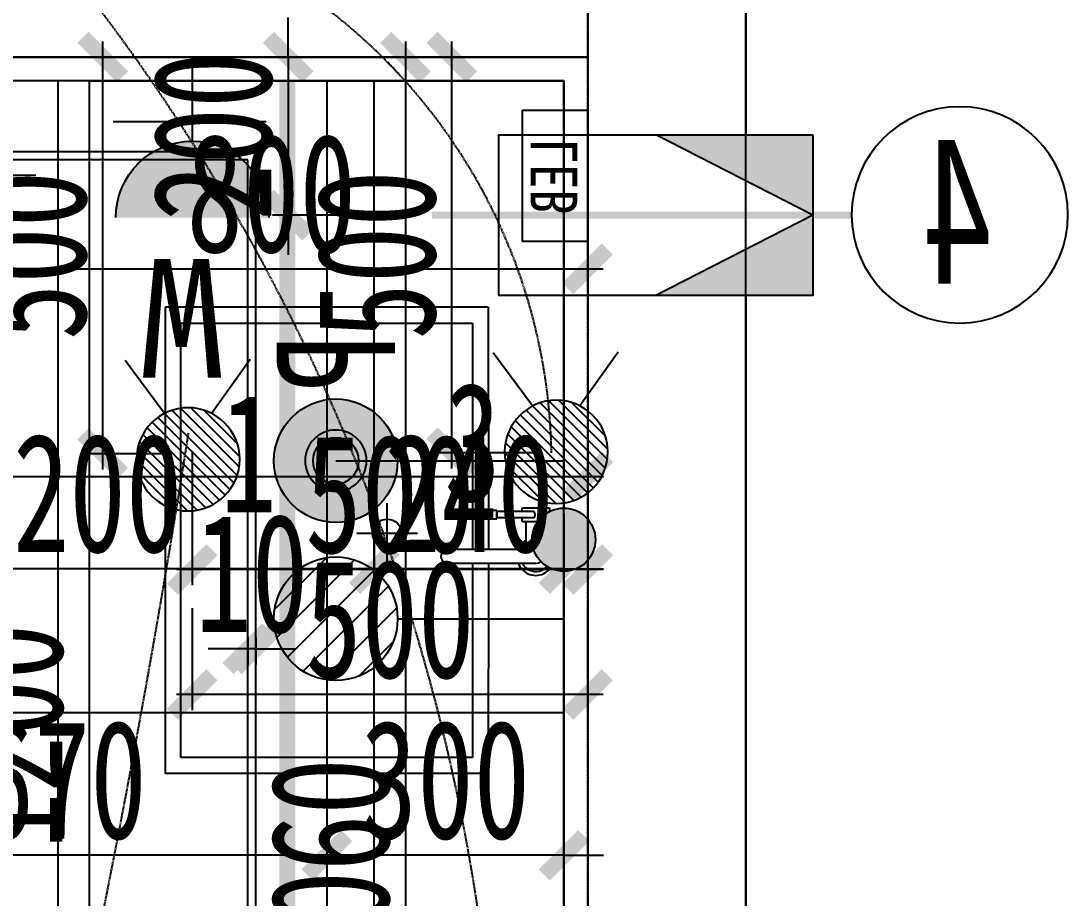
# Model space of a CAD drawing. Extents: x -255202 to 66368, y -6372500 to 603.
# Drawn here: x 63828 to 65153, y -3263051 to -3261941 of the extents above; entities that cross this region are included whole.
import ezdxf
from ezdxf.enums import TextEntityAlignment as Align

# ---------------------------------------------------------------- set-up
doc = ezdxf.new("R2010")
doc.units = 0
doc.header["$LTSCALE"] = 10
doc.header["$MEASUREMENT"] = 0
for name, pattern in [('__DASH', [0.35, 0.25, -0.1]), ('CONTINOUS', [0]), ('DASH', [0.35, 0.25, -0.1]), ('DOTE', [2.42, 2, -0.2, 0.02, -0.2]), ('HIDDEN', [0.375, 0.25, -0.125])]:
    doc.linetypes.add(name, pattern=pattern)
for name, color, linetype in [('A-WALL（砌体墙）', 7, 'Continuous'), ('A-墙体完成面', 15, 'Continuous'), ('D-地面材料', 250, 'Continuous'), ('D_Em_Eqpm（消防设备）', 100, 'Continuous'), ('DIM-地面材质放线', 149, 'Continuous'), ('DIM-平面标注', 149, 'Continuous'), ('DIM-开关定位', 149, 'Continuous'), ('DIM-排水定位', 149, 'Continuous'), ('DIM-插座定位', 146, 'Continuous'), ('DIM-灯具定位', 149, 'Continuous'), ('E-原建筑机电', 34, 'Continuous'), ('E-开关示意', 34, 'Continuous'), ('E-排水', 34, 'Continuous'), ('E-插座示意', 34, 'Continuous'), ('E-给水', 144, 'Continuous'), ('G-BEAM', 4, 'DASH'), ('G-BEAM_CON', 4, 'Continuous'), ('J-厨具洁具', 45, 'Continuous'), ('J-空调外机', 48, 'HIDDEN'), ('T-天花造型', 45, 'Continuous'), ('T-灯具、灯带', 13, 'Continuous'), ('墙体定位图', 7, 'Continuous'), ('天花布置图', 7, 'Continuous'), ('孔洞', 53, 'Continuous'), ('孔洞标注', 58, 'Continuous')]:
    doc.layers.add(name, color=color, linetype=linetype)
doc.styles.add('宋体', font='', dxfattribs={"width": 0.8})
doc.styles.add('文字标注', font='', dxfattribs={"width": 0.7})
doc.styles.add('样式222', font='', dxfattribs={"width": 0.7})
doc.styles.add('黑体', font='simhei.ttf')
doc.styles.get('宋体').set_extended_font_data('STXihei')
doc.styles.get('文字标注').set_extended_font_data('STXihei')
doc.styles.get('样式222').set_extended_font_data('STXihei')
doc.dimstyles.new('DK-50', dxfattribs={"dimscale": 50, "dimtxt": 3, "dimasz": 1, "dimexe": 0.4, "dimexo": 0.4, "dimgap": 0.4, "dimtad": 1, "dimtoh": 1, "dimdec": 0, "dimrnd": 5, "dimdsep": 46, "dimtxsty": '样式222', "dimblk": 'ARCHTICK', "dimcen": 3, "dimdle": 0.4, "dimclrd": 149, "dimclre": 149, "dimclrt": 149, "dimadec": 0, "dimazin": 0, "dimtfac": 1, "dimtdec": 0, "dimtix": 1, "dimtmove": 2, "dimatfit": 3, "dimldrblk": 'ARCHTICK', "dimfxl": 3, "dimfxlon": 1, "dimtvp": 1, "dimtolj": 1, "dimtzin": 0, "dimarcsym": 0})

# ---------------------------------------------------------------- blocks, each defined once
blk = doc.blocks.new('电源点')
at = {"color": 13}
for p, q in [((33110.4, -5288.118), (33111.43, -5287.088)), ((33110.41, -5288.333), (33111.645, -5287.098)), ((33110.45, -5287.844), (33111.156, -5287.138)), ((33110.453, -5288.515), (33111.827, -5287.141)), ((33110.519, -5288.673), (33111.985, -5287.207)), ((33110.604, -5288.812), (33112.124, -5287.292)), ((33110.707, -5288.934), (33112.246, -5287.395)), ((33110.826, -5289.04), (33112.352, -5287.514)), ((33110.961, -5289.129), (33112.441, -5287.649)), ((33111.116, -5289.199), (33112.511, -5287.804)), ((33111.292, -5289.247), (33112.559, -5287.981)), ((33111.499, -5289.264), (33112.576, -5288.188)), ((33111.758, -5289.23), (33112.542, -5288.446))]:
    blk.add_line(p, q, dxfattribs=at)
blk.add_circle((33111.487, -5288.175), 1.089, dxfattribs=at)
blk = doc.blocks.new('4RSD')
at = {"color": 13, "linetype": 'ByBlock'}
for p, q in [((49236.038, -8573.832), (49235.23, -8572.698)), ((49237.036, -8573.842), (49237.867, -8572.724))]:
    blk.add_line(p, q, dxfattribs=at)
at = {"color": 67, "linetype": 'ByBlock'}
blk.add_blockref('电源点', (16125.051, -3286.635), dxfattribs=at)
blk = doc.blocks.new('_ArchTick')
at = {"color": 0, "linetype": 'ByBlock', "const_width": 0.4}
blk.add_lwpolyline([(-0.5, -0.5), (0.5, 0.5)], dxfattribs=at)
blk = doc.blocks.new('*D225')
at = {"layer": 'Defpoints', "color": 0, "transparency": 16777216}
for p in [(64215.1, -3262853.4), (64515.1, -3262884.7), (64215.1, -3262997.2)]:
    blk.add_point(p, dxfattribs=at)
at = {"layer": 'DIM-灯具定位', "color": 149, "lineweight": -2, "transparency": 16777216}
for p, q in [((64215.1, -3262873.4), (64215.1, -3263017.2)), ((64515.1, -3262904.7), (64515.1, -3263017.2)), ((64215.1, -3262997.2), (64165.1, -3262997.2)), ((64515.1, -3262997.2), (64215.1, -3262997.2)), ((64515.1, -3262997.2), (64565.1, -3262997.2))]:
    blk.add_line(p, q, dxfattribs=at)
at = {"layer": 'DIM-灯具定位', "color": 149, "lineweight": -2, "transparency": 16777216, "xscale": 50, "yscale": 50, "zscale": 50}
blk.add_blockref('_ArchTick', (64215.1, -3262997.2), dxfattribs=at)
at = {"layer": 'DIM-灯具定位', "color": 149, "lineweight": -2, "transparency": 16777216, "xscale": 50, "yscale": 50, "zscale": 50, "rotation": 180}
blk.add_blockref('_ArchTick', (64515.1, -3262997.2), dxfattribs=at)
at = {"layer": 'DIM-灯具定位', "color": 149, "transparency": 16777216, "insert": (64365.1, -3262902.2), "char_height": 150, "attachment_point": 5, "style": '样式222'}
blk.add_mtext('\\A1;300', dxfattribs=at)
blk = doc.blocks.new('*D250')
at = {"layer": 'Defpoints', "color": 0, "transparency": 16777216}
for p in [(63696.7, -3262137), (64632.5, -3262137), (63959.7, -3263337.1)]:
    blk.add_point(p, dxfattribs=at)
at = {"layer": 'DIM-插座定位', "color": 149, "lineweight": -2, "transparency": 16777216}
for p, q in [((63696.7, -3263357.1), (63696.7, -3262117)), ((63846.7, -3262137), (63676.7, -3262137)), ((63846.7, -3263337.1), (63676.7, -3263337.1))]:
    blk.add_line(p, q, dxfattribs=at)
at = {"layer": 'DIM-插座定位', "color": 149, "lineweight": -2, "transparency": 16777216, "xscale": 50, "yscale": 50, "zscale": 50}
for p, rotation in [((63696.7, -3262137), 90), ((63696.7, -3263337.1), 270)]:
    blk.add_blockref('_ArchTick', p, dxfattribs=dict(at, rotation=rotation))
at = {"layer": 'DIM-插座定位', "color": 149, "transparency": 16777216, "insert": (63806.7, -3262846.5), "char_height": 150, "attachment_point": 5, "rotation": 90, "style": '样式222'}
blk.add_mtext('\\A1;1200', dxfattribs=at)
blk = doc.blocks.new('排气扇孔洞')
blk.add_wipeout([(289.71, -8793.95), (289.71, -8906.71), (509.71, -8906.71), (509.71, -8793.95)])
at = {"linetype": 'ByBlock'}
h = blk.add_hatch(color=48, dxfattribs=at)
h.paths.add_polyline_path([(399.71, -8793.95), (289.71, -8793.95), (289.71, -8850.33)])
h.paths.add_polyline_path([(289.71, -8850.33), (289.71, -8906.71), (399.71, -8906.71)])
at = {"color": 48, "linetype": 'ByBlock'}
for q in [(399.71, -8793.95), (399.71, -8906.71)]:
    blk.add_line((289.71, -8850.33), q, dxfattribs=at)
at = {"color": 48}
blk.add_lwpolyline([(289.71, -8793.95), (289.71, -8906.71), (509.71, -8906.71), (509.71, -8793.95)], close=True, dxfattribs=at)
at = {"color": 48, "const_width": 5}
blk.add_lwpolyline([(262.52, -8850.33), (556.61, -8850.33)], dxfattribs=at)
blk = doc.blocks.new('WEE')
at = {"layer": '孔洞', "color": 48, "linetype": 'ByBlock'}
blk.add_circle((-179863.9, -3323957.5, -6.9), 136.9, dxfattribs=at)
at = {"layer": '孔洞', "color": 48, "linetype": 'ByBlock', "xscale": 1.80468753947396, "yscale": 1.80468753947396, "zscale": 1.80468753947396}
blk.add_blockref('排气扇孔洞', (-180200.7, -3307985.8, -6.9), dxfattribs=at)
blk = doc.blocks.new('WWER')
at = {"layer": '孔洞', "color": 48, "style": '样式222', "width": 0.7}
blk.add_text('4', height=187.5, rotation=270, dxfattribs=at).set_placement((-203345.4, -3329622.1), align=Align.RIGHT)
at = {"layer": '孔洞', "linetype": 'ByBlock', "rotation": 270}
blk.add_blockref('WEE', (3120699.3, -3509438.3, 6.9), dxfattribs=at)
blk = doc.blocks.new('*D272')
at = {"layer": 'Defpoints', "color": 0, "transparency": 16777216}
for p in [(63501.9, -3261987), (63915.1, -3261987), (63915.1, -3263217)]:
    blk.add_point(p, dxfattribs=at)
at = {"layer": 'DIM-平面标注', "color": 149, "lineweight": -2, "transparency": 16777216}
for p, q in [((63501.9, -3263237), (63501.9, -3261967)), ((63651.9, -3261987), (63481.9, -3261987)), ((63651.9, -3263217), (63481.9, -3263217))]:
    blk.add_line(p, q, dxfattribs=at)
at = {"layer": 'DIM-平面标注', "color": 149, "lineweight": -2, "transparency": 16777216, "xscale": 50, "yscale": 50, "zscale": 50}
for p, rotation in [((63501.9, -3261987), 90), ((63501.9, -3263217), 270)]:
    blk.add_blockref('_ArchTick', p, dxfattribs=dict(at, rotation=rotation))
at = {"layer": 'DIM-平面标注', "color": 149, "transparency": 16777216, "insert": (63406.9, -3262602), "char_height": 150, "attachment_point": 5, "rotation": 90, "style": '样式222'}
blk.add_mtext('\\A1;1230', dxfattribs=at)
blk = doc.blocks.new('*D273')
at = {"layer": 'Defpoints', "color": 0, "transparency": 16777216}
for p in [(62845.1, -3262513.8), (64545.1, -3262513.8), (64545.1, -3262517.8)]:
    blk.add_point(p, dxfattribs=at)
at = {"layer": 'DIM-平面标注', "color": 149, "lineweight": -2, "transparency": 16777216}
for p, q in [((62825.1, -3262517.8), (64565.1, -3262517.8)), ((62845.1, -3262517.8), (62845.1, -3262537.8)), ((64545.1, -3262517.8), (64545.1, -3262537.8))]:
    blk.add_line(p, q, dxfattribs=at)
at = {"layer": 'DIM-平面标注', "color": 149, "lineweight": -2, "transparency": 16777216, "xscale": 50, "yscale": 50, "zscale": 50, "rotation": 180}
blk.add_blockref('_ArchTick', (62845.1, -3262517.8), dxfattribs=at)
at = {"layer": 'DIM-平面标注', "color": 149, "lineweight": -2, "transparency": 16777216, "xscale": 50, "yscale": 50, "zscale": 50}
blk.add_blockref('_ArchTick', (64545.1, -3262517.8), dxfattribs=at)
at = {"layer": 'DIM-平面标注', "color": 149, "transparency": 16777216, "insert": (63161.7, -3262349.8), "char_height": 150, "attachment_point": 5, "style": '样式222'}
blk.add_mtext('\\A1;1700', dxfattribs=at)
blk = doc.blocks.new('*D301')
at = {"layer": 'Defpoints', "color": 0, "transparency": 16777216}
for p in [(64215.1, -3262677.2), (63545.1, -3262997.2), (63545.1, -3263080.5)]:
    blk.add_point(p, dxfattribs=at)
at = {"layer": 'DIM-灯具定位', "color": 149, "lineweight": -2, "transparency": 16777216}
for p, q in [((64215.1, -3262847.2), (64215.1, -3263017.2)), ((63545.1, -3263060.5), (63545.1, -3262977.2)), ((64235.1, -3262997.2), (63525.1, -3262997.2))]:
    blk.add_line(p, q, dxfattribs=at)
at = {"layer": 'DIM-灯具定位', "color": 149, "lineweight": -2, "transparency": 16777216, "xscale": 50, "yscale": 50, "zscale": 50, "rotation": 180}
blk.add_blockref('_ArchTick', (63545.1, -3262997.2), dxfattribs=at)
at = {"layer": 'DIM-灯具定位', "color": 149, "lineweight": -2, "transparency": 16777216, "xscale": 50, "yscale": 50, "zscale": 50}
blk.add_blockref('_ArchTick', (64215.1, -3262997.2), dxfattribs=at)
at = {"layer": 'DIM-灯具定位', "color": 149, "transparency": 16777216, "insert": (63880.1, -3262902.2), "char_height": 150, "attachment_point": 5, "style": '样式222'}
blk.add_mtext('\\A1;670', dxfattribs=at)
blk = doc.blocks.new('YRE')
at = {"layer": 'E-排水'}
h = blk.add_hatch(color=34, dxfattribs=at)
h.dxf.hatch_style = 1
h.paths.add_polyline_path([(67218.7, -6893.9, 1), (67138.7, -6893.9, 1)])
at = {"layer": 'E-排水', "color": 34}
blk.add_circle((67178.7, -6893.9), 40, dxfattribs=at)
blk = doc.blocks.new('洗脸台01')
at = {"layer": 'E-给水'}
h = blk.add_hatch(color=15, dxfattribs=at)
edge = h.paths.add_edge_path()
edge.add_arc((-92.2, 316.1), 78.2, 0.0007, 360.0007, ccw=False)
at = {"linetype": 'ByBlock'}
for p, q in [((-32.8, 551.7), (-32.8, 586.5)), ((-32.8, 586.5), (-14.9, 586.5)), ((-14.9, 586.5), (-14.9, 551.7)), ((-14.9, 581.6), (14.9, 581.6)), ((-27.9, 566.9), (-27.9, 520)), ((-19.9, 566.9), (-19.9, 520)), ((-14.9, 556.6), (14.9, 556.6)), ((20.1, 569.1), (20.1, 457.8)), ((37.9, 569.1), (37.9, 457.8)), ((-27.9, 551.7), (-32.8, 551.7)), ((-14.9, 551.7), (-19.9, 551.7)), ((-29.1, 520), (-29.1, 484.4)), ((-18.6, 520), (-29.1, 520)), ((-27.9, 520), (-19.9, 520)), ((-18.6, 484.4), (-18.6, 520)), ((-286.5, 509), (-29.1, 509.1)), ((-286.5, 509), (-286.5, 100)), ((-18.6, 509.1), (20.1, 509.1)), ((37.9, 509.1), (303.5, 509.1)), ((303.5, 509.1), (303.5, 100.1)), ((-29.1, 484.4), (-18.6, 484.4)), ((-286.5, 100), (303.5, 100.1))]:
    blk.add_line(p, q, dxfattribs=at)
at = {"color": 251, "linetype": 'ByBlock'}
for p, q in [((-266.5, 489), (-29.1, 489.1)), ((-266.5, 120), (-266.5, 489)), ((-18.6, 489.1), (20.1, 489.1)), ((37.9, 489.1), (283.5, 489.1)), ((283.5, 489.1), (283.5, 120.1)), ((0, 419.5), (0, 342.7)), ((38.4, 381.1), (-38.4, 381.1)), ((283.5, 120.1), (-266.5, 120))]:
    blk.add_line(p, q, dxfattribs=at)
at = {"linetype": 'ByBlock'}
blk.add_circle((0, 381.1), 18.4, dxfattribs=at)
for centre, radius, start, end in [((29, 569.1), 23.9, 31.5634, 148.4457), ((29, 569.1), 18.9, 298.0673, 241.9419), ((29, 569.1), 8.88, 0.0046, 180.0046), ((29, 569.1), 23.9, 291.8406, 31.5634), ((-23.9, 561.3), 6.88, 54.4783, 125.5308), ((29, 569.1), 23.9, 211.5634, 248.1686), ((29, 457.8), 8.88, 180.0046, 0.0046)]:
    blk.add_arc(centre, radius, start, end, dxfattribs=at)
at = {"layer": 'E-给水', "color": 11}
blk.add_line((-92.2, 316.1), (-92.2, 604.5), dxfattribs=at)
at = {"layer": 'E-给水', "color": 144}
blk.add_line((107.8, 394.3), (107.8, 604.5), dxfattribs=at)
at = {"layer": 'E-给水', "color": 250}
for p, q in [((94.3, 393.1), (184.8, 302.7)), ((137, 388.6), (180.3, 345.4)), ((66.6, 382.6), (174.3, 275)), ((46.4, 364.6), (156.3, 254.8)), ((33.2, 339.7), (131.3, 241.6)), ((30.5, 304.2), (95.8, 238.8))]:
    blk.add_line(p, q, dxfattribs=at)
at = {"layer": 'E-给水', "color": 11}
blk.add_circle((-92.2, 316.1), 78.2, dxfattribs=at)
at = {"layer": 'E-给水', "color": 144}
blk.add_circle((107.8, 316.1), 78.2, dxfattribs=at)
at = {"layer": 'E-给水', "color": 11}
for radius, start, end in [(38.9, 0.0007, 180.0007), (29.2, 0.0007, 180.0007), (38.9, 180.0007, 0.0007), (29.2, 180.0007, 0.0007)]:
    blk.add_arc((-92.2, 316.1), radius, start, end, dxfattribs=at)
at = {"layer": 'E-给水', "color": 67, "ltscale": 0.3, "style": '文字标注', "text_generation_flag": 4, "width": 0.7}
blk.add_text('P', height=150, rotation=0.0007, dxfattribs=at).set_placement((-216.2, 316.1), align=Align.MIDDLE)
at = {"color": 1}
blk.add_wipeout([(32, 572.1), (38.2, 578.6), (42.1, 582.7), (44.9, 589.8), (46.5, 594.7), (47.4, 599.4), (47.7, 604.5), (46.5, 614.3), (43.7, 622.1), (40.4, 627.6), (36.9, 631.9), (34.4, 634.4), (28.6, 638.6), (24.6, 640.8), (17.6, 643.3), (12, 644.3), (7.7, 644.5), (1.8, 644.1), (-4.5, 642.6), (-9, 640.9), (-12.7, 638.9), (-19, 634.4), (-21.8, 631.5), (-24.8, 627.9), (-27.2, 624.1), (-28.9, 620.6), (-31.2, 613.8), (-31.8, 610.7), (-32.2, 607.3), (-32.1, 600.6), (-31.2, 595.3), (-29.8, 590.7), (-26.7, 584.1), (-22.1, 577.9), (-19, 574.8), (-14.9, 571.6), (-11.8, 569.6), (-2.6, 565.9), (2.8, 564.8), (7.7, 564.5), (12.4, 564.8), (17.6, 565.8), (20.1, 566.5), (25.6, 568.8), (28.1, 570.1), (29.5, 571), (30.5, 571.7)], dxfattribs=at).dxf.layer = 'DIM-排水定位'
at = {"layer": 'E-给水', "color": 11}
blk.add_line((7.8, 604.5), (-204.7, 604.5), dxfattribs=at)
at = {"layer": 'E-给水', "color": 144}
blk.add_line((220.2, 604.5), (7.8, 604.5), dxfattribs=at)
at = {"layer": 'E-给水', "color": 0, "linetype": 'ByBlock', "rotation": 0.0007487090352044341}
blk.add_blockref('YRE', (-67171.1, 7497.5), dxfattribs=at)
blk = doc.blocks.new('DQ-安全门灯')
at = {"layer": 'E-原建筑机电'}
for p, q in [((0, 350), (0, 0)), ((0, 350), (700, 350)), ((700, 350), (700, 0)), ((0, 0), (700, 0))]:
    blk.add_line(p, q, dxfattribs=at)
at = {"layer": 'E-原建筑机电', "style": '样式222', "width": 0.7}
blk.add_attdef('E', (296.7, 48.9), '', height=250, dxfattribs=at)
blk = doc.blocks.new('dsfasdfsdfsdf')
at = {"layer": 'D_Em_Eqpm（消防设备）'}
ref = blk.add_blockref('DQ-安全门灯', (1513.5, -6166.1), dxfattribs=dict(at, xscale=0.2866502866489397, yscale=0.2866502866489397, zscale=0.2866502866489397))
ref.add_attrib('E', 'LEB', (1556.2, -6150.5), dxfattribs={"layer": 'E-原建筑机电', "height": 71.66, "style": '黑体', "width": 0.8})
blk = doc.blocks.new('A$C575336CE')
h = blk.add_hatch(color=0)
edge = h.paths.add_edge_path()
edge.add_line((1.41, 90.28), (87.41, 90.28))
edge.add_ellipse((44.41, 90.28), major_axis=(-30.41, 30.41), ratio=1, start_angle=45, end_angle=225, ccw=False)
at = {"color": 0}
for p, q in [((44.41, 0), (44.41, 47.28)), ((0, 36.19), (86, 36.19))]:
    blk.add_line(p, q, dxfattribs=at)
blk.add_arc((44.41, 90.28), 43, 180, 0, dxfattribs=at)
at = {"color": 0, "style": '宋体'}
blk.add_attdef('S', text='', height=84, dxfattribs=at).set_placement((102.58, 76.12), align=Align.BOTTOM_CENTER)
blk = doc.blocks.new('*D339')
at = {"layer": 'Defpoints', "color": 0, "transparency": 16777216}
for p in [(64044.8, -3261986.9), (64545.1, -3261986.9), (64044.8, -3262635.5)]:
    blk.add_point(p, dxfattribs=at)
at = {"layer": 'DIM-插座定位', "color": 149, "lineweight": -2, "transparency": 16777216}
for p, q in [((64044.8, -3262485.5), (64044.8, -3262655.5)), ((64545.1, -3262485.5), (64545.1, -3262655.5)), ((64565.1, -3262635.5), (64024.8, -3262635.5))]:
    blk.add_line(p, q, dxfattribs=at)
at = {"layer": 'DIM-插座定位', "color": 149, "lineweight": -2, "transparency": 16777216, "xscale": 50, "yscale": 50, "zscale": 50, "rotation": 180}
blk.add_blockref('_ArchTick', (64044.8, -3262635.5), dxfattribs=at)
at = {"layer": 'DIM-插座定位', "color": 149, "lineweight": -2, "transparency": 16777216, "xscale": 50, "yscale": 50, "zscale": 50}
blk.add_blockref('_ArchTick', (64545.1, -3262635.5), dxfattribs=at)
at = {"layer": 'DIM-插座定位', "color": 149, "transparency": 16777216, "insert": (64294.9, -3262540.5), "char_height": 150, "attachment_point": 5, "style": '样式222'}
blk.add_mtext('\\A1;500', dxfattribs=at)
blk = doc.blocks.new('fgdgdgd')
at = {"layer": 'G-BEAM'}
blk.add_line((167852.6, 59524.8), (167852.6, 67024.8), dxfattribs=at)
at = {"layer": 'G-BEAM_CON', "linetype": 'Continuous'}
blk.add_line((168052.6, 59524.8), (168052.6, 67024.8), dxfattribs=at)
blk = doc.blocks.new('*D367')
at = {"layer": 'Defpoints', "color": 0, "linetype": 'ByBlock', "transparency": 16777216}
for p in [(64544.8, -3261987), (64166.2, -3262187), (64545.1, -3262187)]:
    blk.add_point(p, dxfattribs=at)
at = {"layer": '孔洞标注', "color": 149, "linetype": 'ByBlock', "lineweight": -2, "transparency": 16777216}
for p, q in [((64166.2, -3261987), (64166.2, -3261937)), ((64316.2, -3261987), (64146.2, -3261987)), ((64166.2, -3261987), (64166.2, -3262187)), ((64316.2, -3262187), (64146.2, -3262187)), ((64166.2, -3262187), (64166.2, -3262237))]:
    blk.add_line(p, q, dxfattribs=at)
at = {"layer": '孔洞标注', "color": 149, "linetype": 'ByBlock', "lineweight": -2, "transparency": 16777216, "xscale": 50, "yscale": 50, "zscale": 50}
for p, rotation in [((64166.2, -3261987), 270), ((64166.2, -3262187), 90)]:
    blk.add_blockref('_ArchTick', p, dxfattribs=dict(at, rotation=rotation))
at = {"layer": '孔洞标注', "color": 149, "linetype": 'ByBlock', "transparency": 16777216, "insert": (64071.2, -3262087), "char_height": 150, "attachment_point": 5, "rotation": 90, "style": '样式222'}
blk.add_mtext('\\A1;200', dxfattribs=at)
blk = doc.blocks.new('*D533')
at = {"layer": 'Defpoints', "color": 0, "transparency": 16777216}
for p in [(64275.1, -3262545), (64515.1, -3262545), (64275.1, -3262634.5)]:
    blk.add_point(p, dxfattribs=at)
at = {"layer": 'DIM-地面材质放线', "color": 149, "lineweight": -2, "transparency": 16777216}
for p, q in [((64275.1, -3262565), (64275.1, -3262654.5)), ((64515.1, -3262565), (64515.1, -3262654.5)), ((64275.1, -3262634.5), (64225.1, -3262634.5)), ((64515.1, -3262634.5), (64275.1, -3262634.5)), ((64515.1, -3262634.5), (64565.1, -3262634.5))]:
    blk.add_line(p, q, dxfattribs=at)
at = {"layer": 'DIM-地面材质放线', "color": 149, "lineweight": -2, "transparency": 16777216, "xscale": 50, "yscale": 50, "zscale": 50}
for p, rotation in [((64275.1, -3262634.5), 359.9999999945528), ((64515.1, -3262634.5), 179.9999999945528)]:
    blk.add_blockref('_ArchTick', p, dxfattribs=dict(at, rotation=rotation))
at = {"layer": 'DIM-地面材质放线', "color": 149, "transparency": 16777216, "insert": (64395.1, -3262539.5), "char_height": 150, "attachment_point": 5, "rotation": 360, "style": '样式222'}
blk.add_mtext('\\A1;240', dxfattribs=at)
blk = doc.blocks.new('*D534')
at = {"layer": 'Defpoints', "color": 0, "transparency": 16777216}
for p in [(63075.1, -3262490.5), (64275.1, -3262545), (63075.1, -3262634.5)]:
    blk.add_point(p, dxfattribs=at)
at = {"layer": 'DIM-地面材质放线', "color": 149, "lineweight": -2, "transparency": 16777216}
for p, q in [((63075.1, -3262510.5), (63075.1, -3262654.5)), ((64275.1, -3262565), (64275.1, -3262654.5)), ((64295.1, -3262634.5), (63055.1, -3262634.5))]:
    blk.add_line(p, q, dxfattribs=at)
at = {"layer": 'DIM-地面材质放线', "color": 149, "lineweight": -2, "transparency": 16777216, "xscale": 50, "yscale": 50, "zscale": 50, "rotation": 180}
blk.add_blockref('_ArchTick', (63075.1, -3262634.5), dxfattribs=at)
at = {"layer": 'DIM-地面材质放线', "color": 149, "lineweight": -2, "transparency": 16777216, "xscale": 50, "yscale": 50, "zscale": 50}
blk.add_blockref('_ArchTick', (64275.1, -3262634.5), dxfattribs=at)
at = {"layer": 'DIM-地面材质放线', "color": 149, "transparency": 16777216, "insert": (63675.1, -3262539.5), "char_height": 150, "attachment_point": 5, "style": '样式222'}
blk.add_mtext('\\A1;400*3=1200', dxfattribs=at)
blk = doc.blocks.new('*D678')
at = {"layer": 'Defpoints', "color": 0, "transparency": 16777216}
for p in [(63744.8, -3261987), (64544.8, -3261987), (64544.8, -3262255)]:
    blk.add_point(p, dxfattribs=at)
at = {"layer": '墙体定位图', "color": 149, "lineweight": -2, "transparency": 16777216}
for p, q in [((63744.8, -3262105), (63744.8, -3262275)), ((64544.8, -3262105), (64544.8, -3262275)), ((63724.8, -3262255), (64564.8, -3262255))]:
    blk.add_line(p, q, dxfattribs=at)
at = {"layer": '墙体定位图', "color": 149, "lineweight": -2, "transparency": 16777216, "xscale": 50, "yscale": 50, "zscale": 50, "rotation": 180}
blk.add_blockref('_ArchTick', (63744.8, -3262255), dxfattribs=at)
at = {"layer": '墙体定位图', "color": 149, "lineweight": -2, "transparency": 16777216, "xscale": 50, "yscale": 50, "zscale": 50}
blk.add_blockref('_ArchTick', (64544.8, -3262255), dxfattribs=at)
at = {"layer": '墙体定位图', "color": 149, "transparency": 16777216, "insert": (64144.8, -3262160), "char_height": 150, "attachment_point": 5, "style": '样式222'}
blk.add_mtext('\\A1;800', dxfattribs=at)
blk = doc.blocks.new('*D679')
at = {"layer": 'Defpoints', "color": 0, "transparency": 16777216}
for p in [(64545.1, -3261987), (64314.7, -3264047.1), (64545.1, -3264047.1)]:
    blk.add_point(p, dxfattribs=at)
at = {"layer": '墙体定位图', "color": 149, "lineweight": -2, "transparency": 16777216}
for p, q in [((64314.7, -3261967), (64314.7, -3264067.1)), ((64464.7, -3261987), (64294.7, -3261987)), ((64464.7, -3264047.1), (64294.7, -3264047.1))]:
    blk.add_line(p, q, dxfattribs=at)
at = {"layer": '墙体定位图', "color": 149, "lineweight": -2, "transparency": 16777216, "xscale": 50, "yscale": 50, "zscale": 50}
for p, rotation in [((64314.7, -3261987), 90), ((64314.7, -3264047.1), 270)]:
    blk.add_blockref('_ArchTick', p, dxfattribs=dict(at, rotation=rotation))
at = {"layer": '墙体定位图', "color": 149, "transparency": 16777216, "insert": (64219.7, -3263017.1), "char_height": 150, "attachment_point": 5, "rotation": 90, "style": '样式222'}
blk.add_mtext('\\A1;2060', dxfattribs=at)
blk = doc.blocks.new('*D899')
at = {"layer": 'Defpoints', "color": 0, "transparency": 16777216}
for p in [(64215.1, -3262798.4), (64515.1, -3262798.4), (64215.1, -3263449.7)]:
    blk.add_point(p, dxfattribs=at)
at = {"layer": '天花布置图', "color": 149, "lineweight": -2, "transparency": 16777216}
for p, q in [((64215.1, -3263299.7), (64215.1, -3263469.7)), ((64515.1, -3263299.7), (64515.1, -3263469.7)), ((64535.1, -3263449.7), (64195.1, -3263449.7))]:
    blk.add_line(p, q, dxfattribs=at)
at = {"layer": '天花布置图', "color": 149, "lineweight": -2, "transparency": 16777216, "xscale": 50, "yscale": 50, "zscale": 50, "rotation": 180}
blk.add_blockref('_ArchTick', (64215.1, -3263449.7), dxfattribs=at)
at = {"layer": '天花布置图', "color": 149, "lineweight": -2, "transparency": 16777216, "xscale": 50, "yscale": 50, "zscale": 50}
blk.add_blockref('_ArchTick', (64515.1, -3263449.7), dxfattribs=at)
at = {"layer": '天花布置图', "color": 149, "transparency": 16777216, "insert": (64403.8, -3263352.9), "char_height": 150, "attachment_point": 5, "style": '样式222'}
blk.add_mtext('\\A1;300', dxfattribs=at)
blk = doc.blocks.new('*D904')
at = {"layer": 'Defpoints', "color": 0, "transparency": 16777216}
for p in [(64115.1, -3262701.7), (64125.1, -3262701.7), (64115.1, -3262735.9)]:
    blk.add_point(p, dxfattribs=at)
at = {"layer": '天花布置图', "color": 149, "lineweight": -2, "transparency": 16777216}
for p, q in [((64115.1, -3262721.7), (64115.1, -3262755.9)), ((64125.1, -3262721.7), (64125.1, -3262755.9)), ((64115.1, -3262735.9), (64065.1, -3262735.9)), ((64125.1, -3262735.9), (64115.1, -3262735.9)), ((64125.1, -3262735.9), (64175.1, -3262735.9))]:
    blk.add_line(p, q, dxfattribs=at)
at = {"layer": '天花布置图', "color": 149, "lineweight": -2, "transparency": 16777216, "xscale": 50, "yscale": 50, "zscale": 50}
blk.add_blockref('_ArchTick', (64115.1, -3262735.9), dxfattribs=at)
at = {"layer": '天花布置图', "color": 149, "lineweight": -2, "transparency": 16777216, "xscale": 50, "yscale": 50, "zscale": 50, "rotation": 180}
blk.add_blockref('_ArchTick', (64125.1, -3262735.9), dxfattribs=at)
at = {"layer": '天花布置图', "color": 149, "transparency": 16777216, "insert": (64120.1, -3262640.9), "char_height": 150, "attachment_point": 5, "style": '样式222'}
blk.add_mtext('\\A1;10', dxfattribs=at)
blk = doc.blocks.new('*D1078')
at = {"layer": 'Defpoints', "color": 0, "transparency": 16777216}
for p in [(64373.2, -3261987), (64499.2, -3261987), (64499.2, -3262487.7)]:
    blk.add_point(p, dxfattribs=at)
at = {"layer": 'DIM-开关定位', "color": 149, "lineweight": -2, "transparency": 16777216}
for p, q in [((64373.2, -3262507.7), (64373.2, -3261967)), ((64479.2, -3261987), (64353.2, -3261987)), ((64479.2, -3262487.7), (64353.2, -3262487.7))]:
    blk.add_line(p, q, dxfattribs=at)
at = {"layer": 'DIM-开关定位', "color": 149, "lineweight": -2, "transparency": 16777216, "xscale": 50, "yscale": 50, "zscale": 50}
for p, rotation in [((64373.2, -3261987), 90), ((64373.2, -3262487.7), 270)]:
    blk.add_blockref('_ArchTick', p, dxfattribs=dict(at, rotation=rotation))
at = {"layer": 'DIM-开关定位', "color": 149, "transparency": 16777216, "insert": (64278.2, -3262237.3), "char_height": 150, "attachment_point": 5, "rotation": 90, "style": '样式222'}
blk.add_mtext('\\A1;500', dxfattribs=at)
blk = doc.blocks.new('*D1089')
at = {"layer": 'Defpoints', "color": 0, "transparency": 16777216}
for p in [(63931.5, -3261987), (64036.3, -3261987), (64036.3, -3262488.9)]:
    blk.add_point(p, dxfattribs=at)
at = {"layer": 'DIM-开关定位', "color": 149, "lineweight": -2, "transparency": 16777216}
for p, q in [((63931.5, -3262508.9), (63931.5, -3261967)), ((64016.3, -3261987), (63911.5, -3261987)), ((64016.3, -3262488.9), (63911.5, -3262488.9))]:
    blk.add_line(p, q, dxfattribs=at)
at = {"layer": 'DIM-开关定位', "color": 149, "lineweight": -2, "transparency": 16777216, "xscale": 50, "yscale": 50, "zscale": 50}
for p, rotation in [((63931.5, -3261987), 90), ((63931.5, -3262488.9), 270)]:
    blk.add_blockref('_ArchTick', p, dxfattribs=dict(at, rotation=rotation))
at = {"layer": 'DIM-开关定位', "color": 149, "transparency": 16777216, "insert": (63836.5, -3262238), "char_height": 150, "attachment_point": 5, "rotation": 90, "style": '样式222'}
blk.add_mtext('\\A1;500', dxfattribs=at)
blk = doc.blocks.new('*D1099')
at = {"layer": 'Defpoints', "color": 0, "transparency": 16777216}
for p in [(64044.8, -3262664.3), (64544.8, -3262664.3), (64044.8, -3262793.7)]:
    blk.add_point(p, dxfattribs=at)
at = {"layer": 'DIM-开关定位', "color": 149, "lineweight": -2, "transparency": 16777216}
for p, q in [((64044.8, -3262684.3), (64044.8, -3262813.7)), ((64544.8, -3262684.3), (64544.8, -3262813.7)), ((64564.8, -3262793.7), (64024.8, -3262793.7))]:
    blk.add_line(p, q, dxfattribs=at)
at = {"layer": 'DIM-开关定位', "color": 149, "lineweight": -2, "transparency": 16777216, "xscale": 50, "yscale": 50, "zscale": 50, "rotation": 180}
blk.add_blockref('_ArchTick', (64044.8, -3262793.7), dxfattribs=at)
at = {"layer": 'DIM-开关定位', "color": 149, "lineweight": -2, "transparency": 16777216, "xscale": 50, "yscale": 50, "zscale": 50}
blk.add_blockref('_ArchTick', (64544.8, -3262793.7), dxfattribs=at)
at = {"layer": 'DIM-开关定位', "color": 149, "transparency": 16777216, "insert": (64294.8, -3262698.7), "char_height": 150, "attachment_point": 5, "style": '样式222'}
blk.add_mtext('\\A1;500', dxfattribs=at)

msp = doc.modelspace()

# ---------------------------------------------------------------- linework, layer by layer
at = {"linetype": 'ByBlock'}
msp.add_lwpolyline([(64544.8, -3261887), (63744.8, -3261887), (63744.8, -3261987), (64544.8, -3261987)], dxfattribs=at)
at = {"layer": 'A-WALL（砌体墙）'}
for p, q in [((64545.1, -3260786.9), (64545.1, -3265087)), ((64745.1, -3260887), (64745.1, -3265287)), ((64544.8, -3261987), (63744.8, -3261987))]:
    msp.add_line(p, q, dxfattribs=at)
at = {"layer": 'A-墙体完成面'}
for p, q in [((64515.1, -3262317), (64515.1, -3263117)), ((64515.1, -3263007.6), (64515.1, -3263806.9, 0))]:
    msp.add_line(p, q, dxfattribs=at)
at = {"layer": 'D-地面材料'}
msp.add_line((63875.1, -3264017.1), (63875.1, -3262017), dxfattribs=at)
at = {"layer": 'T-天花造型'}
msp.add_lwpolyline([(64215.1, -3262017), (64215.1, -3264017.1)], dxfattribs=at)
at = {"layer": 'T-灯具、灯带', "linetype": 'DOTE', "ltscale": 0.3, "const_width": 20}
msp.add_lwpolyline([(64165.1, -3262017), (64165.1, -3264017.1)], dxfattribs=at)

# ---------------------------------------------------------------- block references
at = {"layer": 'T-灯具、灯带', "linetype": 'ByBlock', "xscale": -60.00000000000009, "yscale": 60.00000000000009, "zscale": 60.00000000000009}
for p in [(3018231.8, -2748007.4), (3018697.6, -2747998)]:
    msp.add_blockref('4RSD', p, dxfattribs=at)

# ---------------------------------------------------------------- texts
at = {"layer": 'T-灯具、灯带', "linetype": 'ByBlock', "style": '样式222', "width": 0.7}
for s, p in [('3', (64363.7, -3262548.8)), ('1', (64080.4, -3262562.9))]:
    msp.add_text(s, height=150, dxfattribs=at).set_placement(p)

# ---------------------------------------------------------------- dimensions: what is measured, and where the dimension line sits
at = {"layer": 'DIM-平面标注'}
dim = msp.add_linear_dim(base=(63501.9, -3261987), p1=(63915.1, -3263217), p2=(63915.1, -3261987), angle=270, dimstyle='DK-50', dxfattribs=at)
dim.commit()
dim.dimension.update_dxf_attribs({"geometry": '*D272', "text_midpoint": (63406.9, -3262602)})
at = {"layer": 'DIM-插座定位'}
dim = msp.add_linear_dim(base=(63696.7, -3262137), p1=(63959.7, -3263337.1), p2=(64632.5, -3262137), angle=90, dimstyle='DK-50', dxfattribs=at)
dim.commit()
dim.dimension.update_dxf_attribs({"geometry": '*D250', "text_midpoint": (63806.7, -3262846.5), "dimtype": 160})
at = {"layer": 'DIM-灯具定位'}
for base, p1, p2, picture, middle in [((63545.1, -3262997.2), (64215.1, -3262677.2), (63545.1, -3263080.5), '*D301', (63880.1, -3262902.2)), ((64215.1, -3262997.2), (64515.1, -3262884.7), (64215.1, -3262853.4), '*D225', (64365.1, -3262902.2))]:
    dim = msp.add_linear_dim(base=base, p1=p1, p2=p2, angle=180, dimstyle='DK-50', dxfattribs=at)
    dim.commit()
    dim.dimension.update_dxf_attribs({"geometry": picture, "text_midpoint": middle})

# ---------------------------------------------------------------- next in the draw order: block references
at = {"layer": 'J-空调外机', "linetype": 'ByBlock', "xscale": -1, "rotation": 270}
msp.add_blockref('WWER', (3394590.2, -3058928.4), dxfattribs=at)

# ---------------------------------------------------------------- next in the draw order: linework, layer by layer
at = {"layer": 'A-WALL（砌体墙）'}
msp.add_line((64545.1, -3260187), (64545.1, -3265087), dxfattribs=at)
at = {"layer": 'A-墙体完成面'}
msp.add_lwpolyline([(64515.1, -3264017.1), (64515.1, -3262017), (63744.8, -3262017), (63744.8, -3261867), (64525.1, -3261867), (64525.1, -3260207)], dxfattribs=at)
at = {"layer": 'J-厨具洁具', "linetype": 'ByBlock'}
msp.add_lwpolyline([(63914.9, -3263217), (63914.9, -3262017), (64514.8, -3262017), (64514.8, -3262757), (64514.5, -3262757)], dxfattribs=at)

# ---------------------------------------------------------------- next in the draw order: block references
at = {"layer": 'E-插座示意', "linetype": 'ByBlock', "extrusion": (0, 0, -1), "xscale": 0.8253016022242825, "yscale": 0.8253016022242825, "zscale": -0.8253016022242825, "rotation": 270}
msp.add_blockref('dsfasdfsdfsdf', (-59455.9, -3260805.1), dxfattribs=at)

# ---------------------------------------------------------------- next in the draw order: dimensions: what is measured, and where the dimension line sits
at = {"layer": 'DIM-平面标注'}
dim = msp.add_linear_dim(base=(64545.1, -3262517.8), p1=(62845.1, -3262513.8), p2=(64545.1, -3262513.8), angle=0, dimstyle='DK-50', dxfattribs=at)
dim.commit()
dim.dimension.update_dxf_attribs({"geometry": '*D273', "text_midpoint": (63161.7, -3262349.8), "dimtype": 161})
at = {"layer": '墙体定位图', "color": 1}
dim = msp.add_linear_dim(base=(64544.8, -3262255), p1=(63744.8, -3261987), p2=(64544.8, -3261987), angle=180, dimstyle='DK-50', dxfattribs=at)
dim.commit()
dim.dimension.update_dxf_attribs({"geometry": '*D678', "text_midpoint": (64144.8, -3262160)})
at = {"layer": '孔洞标注', "linetype": 'ByBlock'}
dim = msp.add_linear_dim(base=(64166.2, -3262187), p1=(64544.8, -3261987), p2=(64545.1, -3262187), angle=90, dimstyle='DK-50', dxfattribs=at)
dim.commit()
dim.dimension.update_dxf_attribs({"geometry": '*D367', "text_midpoint": (64071.2, -3262087)})

# ---------------------------------------------------------------- next in the draw order: block references
at = {"layer": 'J-厨具洁具', "linetype": 'ByBlock', "extrusion": (0, 0, -1), "xscale": -1, "rotation": 90.00458907774933}
msp.add_blockref('洗脸台01', (-63910.3, -3262590), dxfattribs=at)

# ---------------------------------------------------------------- next in the draw order: linework, layer by layer
at = {"layer": 'D-地面材料'}
for p, q in [((64275.1, -3264017.1, 0), (64275.1, -3262017)), ((64515.1, -3262817), (62875.1, -3262817))]:
    msp.add_line(p, q, dxfattribs=at)
at = {"layer": 'E-开关示意', "linetype": '__DASH', "ltscale": 0.5}
for centre, radius, start, end in [((63775.2, -3262501), 724.2, 1.0522, 87.2903), ((61937.1, -3263432.7), 2496.2, 339.9276, 40.5084), ((49859.9, -3260249.1), 14352, 342.46594, 351.12696)]:
    msp.add_arc(centre, radius, start, end, dxfattribs=at)
at = {"layer": 'T-天花造型'}
for points in [[(64125.1, -3262107), (62965.1, -3262107), (62965.1, -3264967), (64125.1, -3264967)], [(64115.1, -3262117), (62975.1, -3262117), (62975.1, -3264957), (64115.1, -3264957)]]:
    msp.add_lwpolyline(points, close=True, dxfattribs=at)

# ---------------------------------------------------------------- next in the draw order: block references
at = {"layer": 'E-插座示意', "linetype": 'ByBlock', "lineweight": -2}
ref = msp.add_blockref('A$C575336CE', (63944.9, -3261987), dxfattribs=dict(at, xscale=-2.25, yscale=2.25, zscale=2.25, rotation=180))
ref.add_attrib('S', 'W', dxfattribs={"layer": '0', "color": 0, "height": 150, "rotation": 180, "style": '宋体'}).set_placement((64031.7, -3262197.5), align=Align.BOTTOM_CENTER)
at = {"layer": 'G-BEAM_CON', "linetype": 'CONTINOUS'}
msp.add_blockref('fgdgdgd', (-103307.5, -3324311.9), dxfattribs=at)

# ---------------------------------------------------------------- next in the draw order: dimensions: what is measured, and where the dimension line sits
at = {"layer": 'DIM-地面材质放线'}
dim = msp.add_linear_dim(base=(63075.1, -3262634.5), p1=(64275.1, -3262545), p2=(63075.1, -3262490.5), angle=360, text='400*3=<>', dimstyle='DK-50', dxfattribs=at)
dim.commit()
dim.dimension.update_dxf_attribs({"geometry": '*D534', "text_midpoint": (63675.1, -3262539.5)})
dim = msp.add_aligned_dim(p1=(64515.1, -3262545), p2=(64275.1, -3262545), distance=89.5, dimstyle='DK-50', dxfattribs=at)
dim.commit()
dim.dimension.update_dxf_attribs({"geometry": '*D533', "text_midpoint": (64395.1, -3262539.5)})
at = {"layer": 'DIM-开关定位', "color": 1}
for base, p1, p2, angle, picture, middle in [((63931.5, -3261987), (64036.3, -3262488.9), (64036.3, -3261987), 90, '*D1089', (63836.5, -3262238)), ((64044.8, -3262793.7), (64544.8, -3262664.3), (64044.8, -3262664.3), 180, '*D1099', (64294.8, -3262698.7))]:
    dim = msp.add_linear_dim(base=base, p1=p1, p2=p2, angle=angle, dimstyle='DK-50', dxfattribs=at)
    dim.commit()
    dim.dimension.update_dxf_attribs({"geometry": picture, "text_midpoint": middle})
at = {"layer": 'DIM-开关定位'}
dim = msp.add_aligned_dim(p1=(64499.2, -3262487.7), p2=(64499.2, -3261987), distance=126, dimstyle='DK-50', dxfattribs=at)
dim.commit()
dim.dimension.update_dxf_attribs({"geometry": '*D1078', "text_midpoint": (64278.2, -3262237.3)})
at = {"layer": 'DIM-插座定位'}
dim = msp.add_linear_dim(base=(64044.8, -3262635.5), p1=(64545.1, -3261986.9), p2=(64044.8, -3261986.9), angle=180, dimstyle='DK-50', dxfattribs=at)
dim.commit()
dim.dimension.update_dxf_attribs({"geometry": '*D339', "text_midpoint": (64294.9, -3262540.5)})
at = {"layer": '墙体定位图', "color": 1}
dim = msp.add_linear_dim(base=(64314.7, -3264047.1), p1=(64545.1, -3261987), p2=(64545.1, -3264047.1), angle=90, dimstyle='DK-50', dxfattribs=at)
dim.commit()
dim.dimension.update_dxf_attribs({"geometry": '*D679', "text_midpoint": (64219.7, -3263017.1)})
at = {"layer": '天花布置图', "color": 1}
dim = msp.add_linear_dim(base=(64115.1, -3262735.9), p1=(64125.1, -3262701.7), p2=(64115.1, -3262701.7), angle=180, dimstyle='DK-50', dxfattribs=at)
dim.commit()
dim.dimension.update_dxf_attribs({"geometry": '*D904', "text_midpoint": (64120.1, -3262640.9)})
dim = msp.add_linear_dim(base=(64215.1, -3263449.7), p1=(64515.1, -3262798.4), p2=(64215.1, -3262798.4), angle=180, dimstyle='DK-50', dxfattribs=at)
dim.commit()
dim.dimension.update_dxf_attribs({"geometry": '*D899', "text_midpoint": (64403.8, -3263352.9), "dimtype": 160})

doc.saveas('drawing.dxf')
